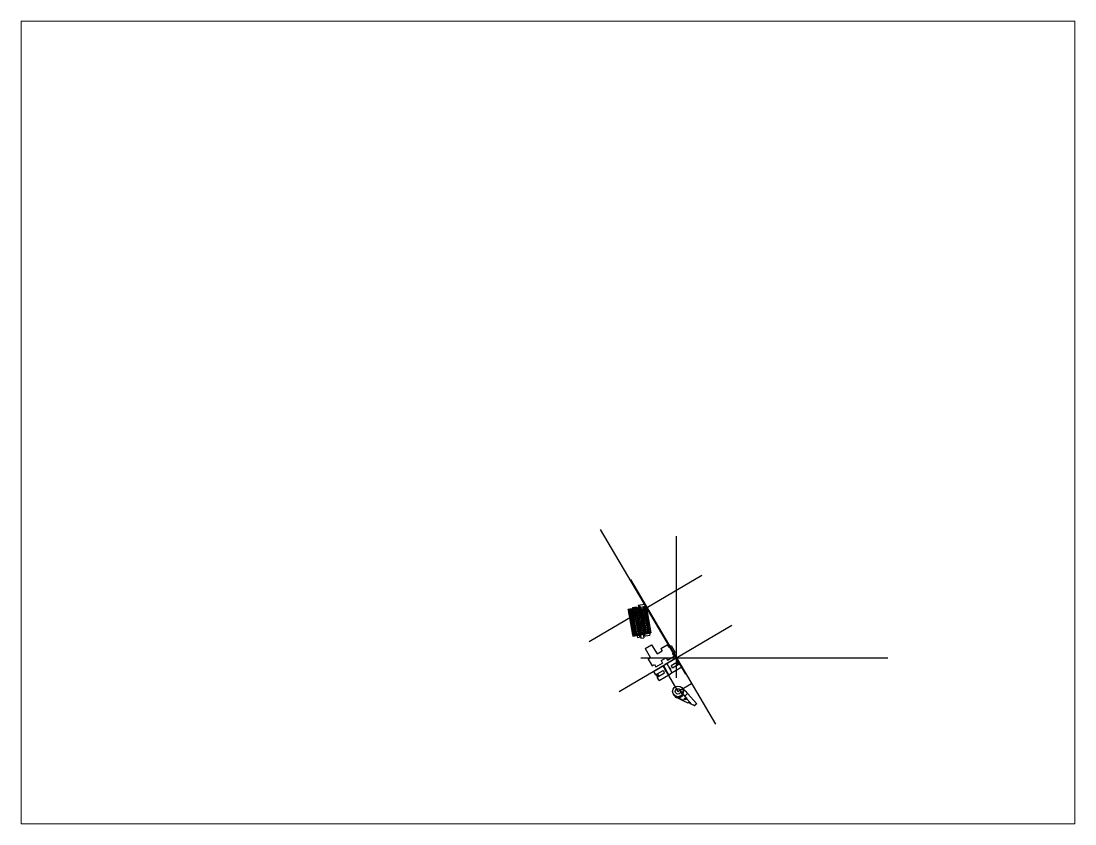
# Paper-space layout 'Presentación1' of a CAD drawing. Extents: x 1.05 to 9.45, y 0.8 to 7.2.
# The model-space entities are those that its viewports show. They can reach past a viewport. Long polylines and large blocks are cut down to what shows.
import ezdxf

# ---------------------------------------------------------------- set-up
doc = ezdxf.new("R2010")
doc.units = 0
doc.header["$MEASUREMENT"] = 0
doc.layers.get('0').update_dxf_attribs({"linetype": 'CONTINUOUS'})
doc.layers.add('CONSTRUCCION', color=6, linetype='CONTINUOUS')

msp = doc.modelspace()

# ---------------------------------------------------------------- hatches: boundary and pattern name
at = {"linetype": 'Continuous', "true_color": 0x636466}
h = msp.add_hatch(dxfattribs=at)
h.set_pattern_fill('ANSI31', color=251, scale=5)
h.set_pattern_definition([(45, (0, 0), (-0.44194173824, 0.44194173824), [])])
h.paths.add_polyline_path([(439228.3, 4494631.1), (439233.5, 4494632), (439232.3, 4494638.4), (439220.7, 4494636.3), (439222.1, 4494628.4), (439214.2, 4494627), (439212.8, 4494634.9), (439164.8, 4494626.5), (439182.5, 4494526.1), (439187.8, 4494527.1), (439187.4, 4494529), (439244.6, 4494539.1), (439249.7, 4494540), (439248.7, 4494545.3), (439243.6, 4494544.4)])
h.paths.add_polyline_path([(439191.6, 4494535.3), (439186.5, 4494534.4), (439171.2, 4494621), (439176.3, 4494621.9)], flags=16)
h.paths.add_polyline_path([(439181.7, 4494622.9), (439191.9, 4494624.7), (439207.2, 4494538), (439196.9, 4494536.2)], flags=16)
h.paths.add_polyline_path([(439183.1, 4494615), (439188.2, 4494615.9), (439200.7, 4494545), (439195.6, 4494544.1)], flags=0)
h.paths.add_polyline_path([(439197.2, 4494625.6), (439207.5, 4494627.4), (439222.7, 4494540.7), (439212.5, 4494538.9), (439204.2, 4494586.2), (439203.3, 4494591.3), (439208.4, 4494592.2), (439207.9, 4494595), (439202.8, 4494594.1)], flags=16)
h.paths.add_polyline_path([(439214.2, 4494620.5), (439224.4, 4494622.3), (439238.3, 4494543.5), (439228.1, 4494541.7)], flags=16)

# ---------------------------------------------------------------- linework, layer by layer
at = {"color": 6, "linetype": 'Continuous'}
for p, q in [((439060.8, 4494925.4), (439379.4, 4494384)), ((439019.3, 4494505.9), (439441.2, 4494754.3))]:
    msp.add_line(p, q, dxfattribs=at)
at = {"color": 1, "linetype": 'Continuous'}
for p, q in [((439346.3, 4494369.6), (439346.3, 4494900.1)), ((439212.9, 4494444.8), (440137.7, 4494444.8))]:
    msp.add_line(p, q, dxfattribs=at)
at = {"color": 3, "linetype": 'Continuous'}
for p, q in [((439173.6, 4494738.2), (439492.2, 4494196.8)), ((439132.1, 4494318.7), (439554, 4494567))]:
    msp.add_line(p, q, dxfattribs=at)
at = {"linetype": 'Continuous'}
for p, q in [((439164.8, 4494626.5), (439232.3, 4494638.4)), ((439181, 4494633.5), (439196.7, 4494636.3)), ((439196.7, 4494636.3), (439197.4, 4494632.2)), ((439203.1, 4494642.1), (439226.5, 4494646.2)), ((439203.1, 4494642.1), (439204.7, 4494633.5)), ((439207.3, 4494642.9), (439208.8, 4494634.2)), ((439226.5, 4494646.2), (439228, 4494637.6)), ((439232.3, 4494638.4), (439250, 4494538)), ((439164.8, 4494626.5), (439182.5, 4494526.1)), ((439181, 4494633.5), (439181.7, 4494629.4)), ((439186.8, 4494634.5), (439187.5, 4494630.5)), ((439203.3, 4494591.3), (439204.2, 4494586.2)), ((439204.2, 4494586.2), (439209.3, 4494587.1)), ((439209.3, 4494587.1), (439208.4, 4494592.2)), ((439182.5, 4494526.1), (439218.4, 4494532.5)), ((439187.4, 4494529), (439244.6, 4494539.1)), ((439187.8, 4494527.1), (439187.4, 4494529)), ((439187.4, 4494529), (439187.8, 4494527.1)), ((439197.9, 4494530.9), (439208.1, 4494532.7)), ((439198.4, 4494528.9), (439199.7, 4494521.4)), ((439199.7, 4494521.4), (439212.2, 4494523.6)), ((439206.9, 4494530.4), (439208.2, 4494522.8)), ((439210.9, 4494531.1), (439213.2, 4494518.3)), ((439213.2, 4494518.3), (439224, 4494520.2)), ((439213.4, 4494533.6), (439223.7, 4494535.4)), ((439218.4, 4494532.5), (439250, 4494538)), ((439221.7, 4494533), (439224, 4494520.2)), ((439223, 4494525.5), (439246.4, 4494529.6)), ((439226, 4494533.8), (439227.4, 4494526.2)), ((439229, 4494536.4), (439239.2, 4494538.2)), ((439244.6, 4494539.1), (439249.7, 4494540)), ((439245, 4494537.2), (439246.4, 4494529.6)), ((439228.7, 4494479.9), (439249.1, 4494445.1)), ((439253.1, 4494494.2), (439273.5, 4494459.5)), ((439287.2, 4494479.6), (439292.4, 4494470.6)), ((439311.6, 4494494), (439316.9, 4494485)), ((439326.4, 4494490.6), (439341.2, 4494465.4)), ((439239.8, 4494439.6), (439254.6, 4494414.5)), ((439346.3, 4494444.8), (439303.4, 4494419.5)), ((439307.2, 4494445.5), (439312.6, 4494436.3)), ((439331.7, 4494459.8), (439337.1, 4494450.7)), ((439346.3, 4494444.8), (439366.8, 4494409.9)), ((439346.3, 4494444.8), (439354, 4494431.7)), ((439260.5, 4494394.3), (439303.4, 4494419.5)), ((439263.9, 4494420), (439269.3, 4494410.8)), ((439288.4, 4494434.4), (439293.8, 4494425.2)), ((439297.2, 4494415.9), (439307.5, 4494398.5)), ((439304.9, 4494398.2), (439306.9, 4494399.4)), ((439309.6, 4494423.1), (439319.8, 4494405.7)), ((439321.2, 4494407.8), (439319.3, 4494406.7)), ((439330.1, 4494388.3), (439319.8, 4494405.7)), ((439324.6, 4494402.1), (439321.2, 4494407.8)), ((439324.6, 4494402.1), (439322.6, 4494400.9)), ((439366.8, 4494409.9), (439323.9, 4494384.7)), ((439354, 4494431.7), (439326.1, 4494415.3)), ((439326.1, 4494415.3), (439328.7, 4494411)), ((439331.3, 4494406.6), (439328.7, 4494411)), ((439359.1, 4494422.9), (439331.3, 4494406.6)), ((439347.4, 4494427.9), (439350, 4494423.5)), ((439348.9, 4494428.8), (439350.9, 4494425.5)), ((439352.6, 4494419.1), (439350, 4494423.5)), ((439354.4, 4494427.6), (439350.9, 4494425.5)), ((439355.7, 4494425.3), (439352.2, 4494423.3)), ((439354.1, 4494420), (439352.2, 4494423.3)), ((439354.4, 4494427.6), (439355, 4494426.5)), ((439355.7, 4494425.3), (439355, 4494426.5)), ((439366.8, 4494409.9), (439359.1, 4494422.9)), ((439260.5, 4494394.3), (439268.2, 4494381.2)), ((439268.2, 4494381.2), (439296, 4494397.6)), ((439271.6, 4494378.9), (439275.1, 4494380.9)), ((439271.6, 4494378.9), (439272.2, 4494377.7)), ((439272.9, 4494376.6), (439272.2, 4494377.7)), ((439272.9, 4494376.6), (439276.4, 4494378.7)), ((439273.2, 4494384.2), (439275.1, 4494380.9)), ((439273.3, 4494372.5), (439301.2, 4494388.8)), ((439281, 4494359.4), (439273.3, 4494372.5)), ((439274.7, 4494385.1), (439277.3, 4494380.7)), ((439278.3, 4494375.4), (439276.4, 4494378.7)), ((439279.9, 4494376.3), (439277.3, 4494380.7)), ((439281, 4494359.4), (439323.9, 4494384.7)), ((439296, 4494397.6), (439298.6, 4494393.2)), ((439301.2, 4494388.8), (439298.6, 4494393.2)), ((439308.3, 4494392.5), (439304.9, 4494398.2)), ((439317.7, 4494381), (439307.5, 4494398.5)), ((439308.3, 4494392.5), (439310.3, 4494393.6)), ((439351.7, 4494319.2), (439402.5, 4494349.1))]:
    msp.add_line(p, q, dxfattribs=at)
at = {"color": 4, "linetype": 'Continuous'}
for p, q in [((439171.2, 4494621), (439176.3, 4494621.9)), ((439171.2, 4494621), (439186.5, 4494534.4)), ((439172.6, 4494613.1), (439177.7, 4494614)), ((439174, 4494605.3), (439179.1, 4494606.2)), ((439175.4, 4494597.4), (439180.5, 4494598.3)), ((439176.3, 4494621.9), (439191.6, 4494535.3)), ((439181.7, 4494622.9), (439191.9, 4494624.7)), ((439181.7, 4494622.9), (439196.9, 4494536.2)), ((439181.8, 4494621.9), (439196.9, 4494536.2)), ((439183.1, 4494615), (439193.3, 4494616.8)), ((439184.4, 4494607.1), (439194.7, 4494608.9)), ((439185.8, 4494599.2), (439196.1, 4494601)), ((439186.8, 4494623.8), (439202.1, 4494537.1)), ((439191.9, 4494624.7), (439207.2, 4494538)), ((439197.2, 4494625.6), (439207.5, 4494627.4)), ((439197.2, 4494625.6), (439202.8, 4494594.1)), ((439198.6, 4494617.7), (439208.9, 4494619.5)), ((439200, 4494609.8), (439210.2, 4494611.7)), ((439201.4, 4494602), (439211.6, 4494603.8)), ((439202.3, 4494626.5), (439208.4, 4494592.2)), ((439207.5, 4494627.4), (439222.7, 4494540.7)), ((439214.2, 4494620.5), (439224.4, 4494622.3)), ((439214.2, 4494620.5), (439228.1, 4494541.7)), ((439215.6, 4494612.6), (439225.8, 4494614.4)), ((439216.9, 4494604.7), (439227.2, 4494606.5)), ((439218.3, 4494596.8), (439228.6, 4494598.6)), ((439219.3, 4494621.4), (439233.2, 4494542.6)), ((439224.4, 4494622.3), (439238.3, 4494543.5)), ((439228.3, 4494631.1), (439233.5, 4494632)), ((439228.3, 4494631.1), (439243.6, 4494544.4)), ((439229.7, 4494623.2), (439234.9, 4494624.1)), ((439231.1, 4494615.3), (439236.2, 4494616.2)), ((439232.5, 4494607.5), (439237.6, 4494608.4)), ((439233.9, 4494599.6), (439239, 4494600.5)), ((439176.8, 4494589.5), (439181.9, 4494590.4)), ((439178.2, 4494581.6), (439183.3, 4494582.5)), ((439179.6, 4494573.7), (439184.7, 4494574.6)), ((439180.9, 4494565.9), (439186.1, 4494566.8)), ((439182.3, 4494558), (439187.5, 4494558.9)), ((439187.2, 4494591.3), (439197.5, 4494593.1)), ((439188.6, 4494583.5), (439198.9, 4494585.3)), ((439190, 4494575.6), (439200.2, 4494577.4)), ((439191.4, 4494567.7), (439201.6, 4494569.5)), ((439192.8, 4494559.8), (439203, 4494561.6)), ((439202.8, 4494594.1), (439213, 4494595.9)), ((439204.2, 4494586.2), (439212.5, 4494538.9)), ((439205.6, 4494578.3), (439215.8, 4494580.1)), ((439206.9, 4494570.5), (439217.2, 4494572.3)), ((439208.3, 4494562.6), (439218.6, 4494564.4)), ((439209.3, 4494587.1), (439214.4, 4494588)), ((439209.3, 4494587.1), (439217.6, 4494539.8)), ((439209.7, 4494554.7), (439220, 4494556.5)), ((439219.7, 4494589), (439230, 4494590.8)), ((439221.1, 4494581.1), (439231.4, 4494582.9)), ((439222.5, 4494573.2), (439232.7, 4494575)), ((439223.9, 4494565.3), (439234.1, 4494567.1)), ((439225.3, 4494557.4), (439235.5, 4494559.2)), ((439235.3, 4494591.7), (439240.4, 4494592.6)), ((439236.7, 4494583.8), (439241.8, 4494584.7)), ((439238.1, 4494575.9), (439243.2, 4494576.8)), ((439239.5, 4494568.1), (439244.6, 4494569)), ((439240.8, 4494560.2), (439246, 4494561.1)), ((439183.7, 4494550.1), (439188.8, 4494551)), ((439185.1, 4494542.2), (439190.2, 4494543.1)), ((439186.5, 4494534.4), (439191.6, 4494535.3)), ((439194.2, 4494552), (439204.4, 4494553.8)), ((439195.6, 4494544.1), (439205.8, 4494545.9)), ((439196.9, 4494536.2), (439207.2, 4494538)), ((439211.1, 4494546.8), (439221.4, 4494548.6)), ((439212.5, 4494538.9), (439222.7, 4494540.7)), ((439226.7, 4494549.6), (439236.9, 4494551.4)), ((439228.1, 4494541.7), (439238.3, 4494543.5)), ((439242.2, 4494552.3), (439247.4, 4494553.2)), ((439243.6, 4494544.4), (439248.7, 4494545.3)), ((439295.4, 4494414.8), (439351.7, 4494319.2))]:
    msp.add_line(p, q, dxfattribs=at)
at = {"color": 18, "linetype": 'Continuous', "true_color": 0x000000}
for p, q in [((439228.7, 4494479.9), (439253.1, 4494494.2)), ((439287.2, 4494479.6), (439311.6, 4494494)), ((439316.9, 4494485), (439326.4, 4494490.6)), ((439239.8, 4494439.6), (439249.1, 4494445.1)), ((439273.5, 4494459.5), (439292.4, 4494470.6)), ((439288.4, 4494434.4), (439307.2, 4494445.5)), ((439312.6, 4494436.3), (439337.1, 4494450.7)), ((439331.7, 4494459.8), (439341.2, 4494465.4)), ((439254.6, 4494414.5), (439263.9, 4494420)), ((439269.3, 4494410.8), (439293.8, 4494425.2))]:
    msp.add_line(p, q, dxfattribs=at)
at = {"linetype": 'Continuous'}
msp.add_lwpolyline([(439212.8, 4494634.9), (439220.7, 4494636.3), (439222.1, 4494628.4), (439214.2, 4494627)], close=True, dxfattribs=at)
msp.add_lwpolyline([(439203.3, 4494591.3), (439203.3, 4494591.3), (439208.4, 4494592.2)], dxfattribs=at)
for radius in [19.9, 9.98]:
    msp.add_circle((439351.7, 4494319.2), radius, dxfattribs=at)
at = {"color": 4, "linetype": 'Continuous'}
msp.add_point((439232.3, 4494638.4), dxfattribs=at)
at = {"layer": 'CONSTRUCCION'}
for points in [[(439367.8, 4494333.2), (439378.1, 4494321.8), (439372.6, 4494322.6), (439372.2, 4494322.6), (439371.8, 4494324.8), (439371.3, 4494326.8), (439370.5, 4494328.7), (439369.6, 4494330.6), (439368.4, 4494332.3), (439367.8, 4494333.2)], [(439372.2, 4494305.8), (439369.3, 4494309), (439369.7, 4494309.5), (439370.3, 4494310.5), (439371.2, 4494312.3), (439371.8, 4494314.1), (439372.2, 4494315.9), (439372.6, 4494317.6), (439372.8, 4494319.4), (439372.8, 4494320.2), (439372.6, 4494322.6), (439378.1, 4494321.8), (439387.2, 4494311.7), (439377.2, 4494301.1), (439372.5, 4494306.3), (439372.2, 4494305.8)], [(439345.4, 4494296.9), (439345.3, 4494296.9), (439335.6, 4494307.1), (439336.6, 4494308.1), (439345.4, 4494296.9)], [(439345.4, 4494296.9), (439346.4, 4494296.6), (439347.5, 4494296.4), (439349.8, 4494296.2), (439352.1, 4494296.1), (439354.4, 4494296.2), (439356.6, 4494296.6), (439358.9, 4494297.1), (439361, 4494297.8), (439363.1, 4494298.7), (439365.2, 4494299.8), (439367.1, 4494301), (439368.9, 4494302.4), (439370.5, 4494304), (439372.2, 4494305.8), (439376.8, 4494300.6), (439384.1, 4494292.7), (439384, 4494292.6), (439382.6, 4494289.4), (439375.8, 4494292.4), (439372.4, 4494285.5), (439354.6, 4494294), (439353.9, 4494292.5), (439345.9, 4494296.3), (439345.4, 4494296.9)], [(439371.7, 4494284), (439353.9, 4494292.5), (439354.6, 4494294), (439372.4, 4494285.5), (439371.7, 4494284)], [(439365.9, 4494317.3), (439364.9, 4494314.4), (439363.6, 4494312), (439366.2, 4494310.5), (439367.8, 4494312.5), (439366.1, 4494313.1), (439367.3, 4494317), (439365.9, 4494317.3)], [(439365.9, 4494317.3), (439367.3, 4494317), (439366.1, 4494313.1), (439367.8, 4494312.5), (439366.2, 4494310.5), (439363.6, 4494312), (439364.9, 4494314.4), (439365.9, 4494317.3)], [(439389.4, 4494275.6), (439371.7, 4494284), (439372.4, 4494285.5), (439375.8, 4494292.4), (439382.6, 4494289.4), (439384, 4494292.6), (439404.1, 4494270.4), (439390.2, 4494277.1), (439389.4, 4494275.6)], [(439384.1, 4494292.7), (439384.3, 4494293.3), (439377.2, 4494301.1), (439387.2, 4494311.7), (439422, 4494273.1), (439416.7, 4494268.4), (439416.4, 4494268.5), (439415.2, 4494267), (439414.7, 4494266), (439414.5, 4494265.6), (439414.2, 4494265.7), (439410, 4494267.7), (439406.5, 4494269.3), (439404.1, 4494270.4), (439384, 4494292.6), (439384.1, 4494292.7)]]:
    msp.add_lwpolyline(points, dxfattribs=at)

psp = doc.layouts.new('Presentación1')

# ---------------------------------------------------------------- viewports
at = {"layer": '0', "linetype": 'Continuous'}
psp.add_viewport(center=(5.25, 4), size=(8.4, 6.4), view_center_point=(438865.0534, 4495326.1753), view_height=3006.491544, dxfattribs=at)

doc.saveas('drawing.dxf')
